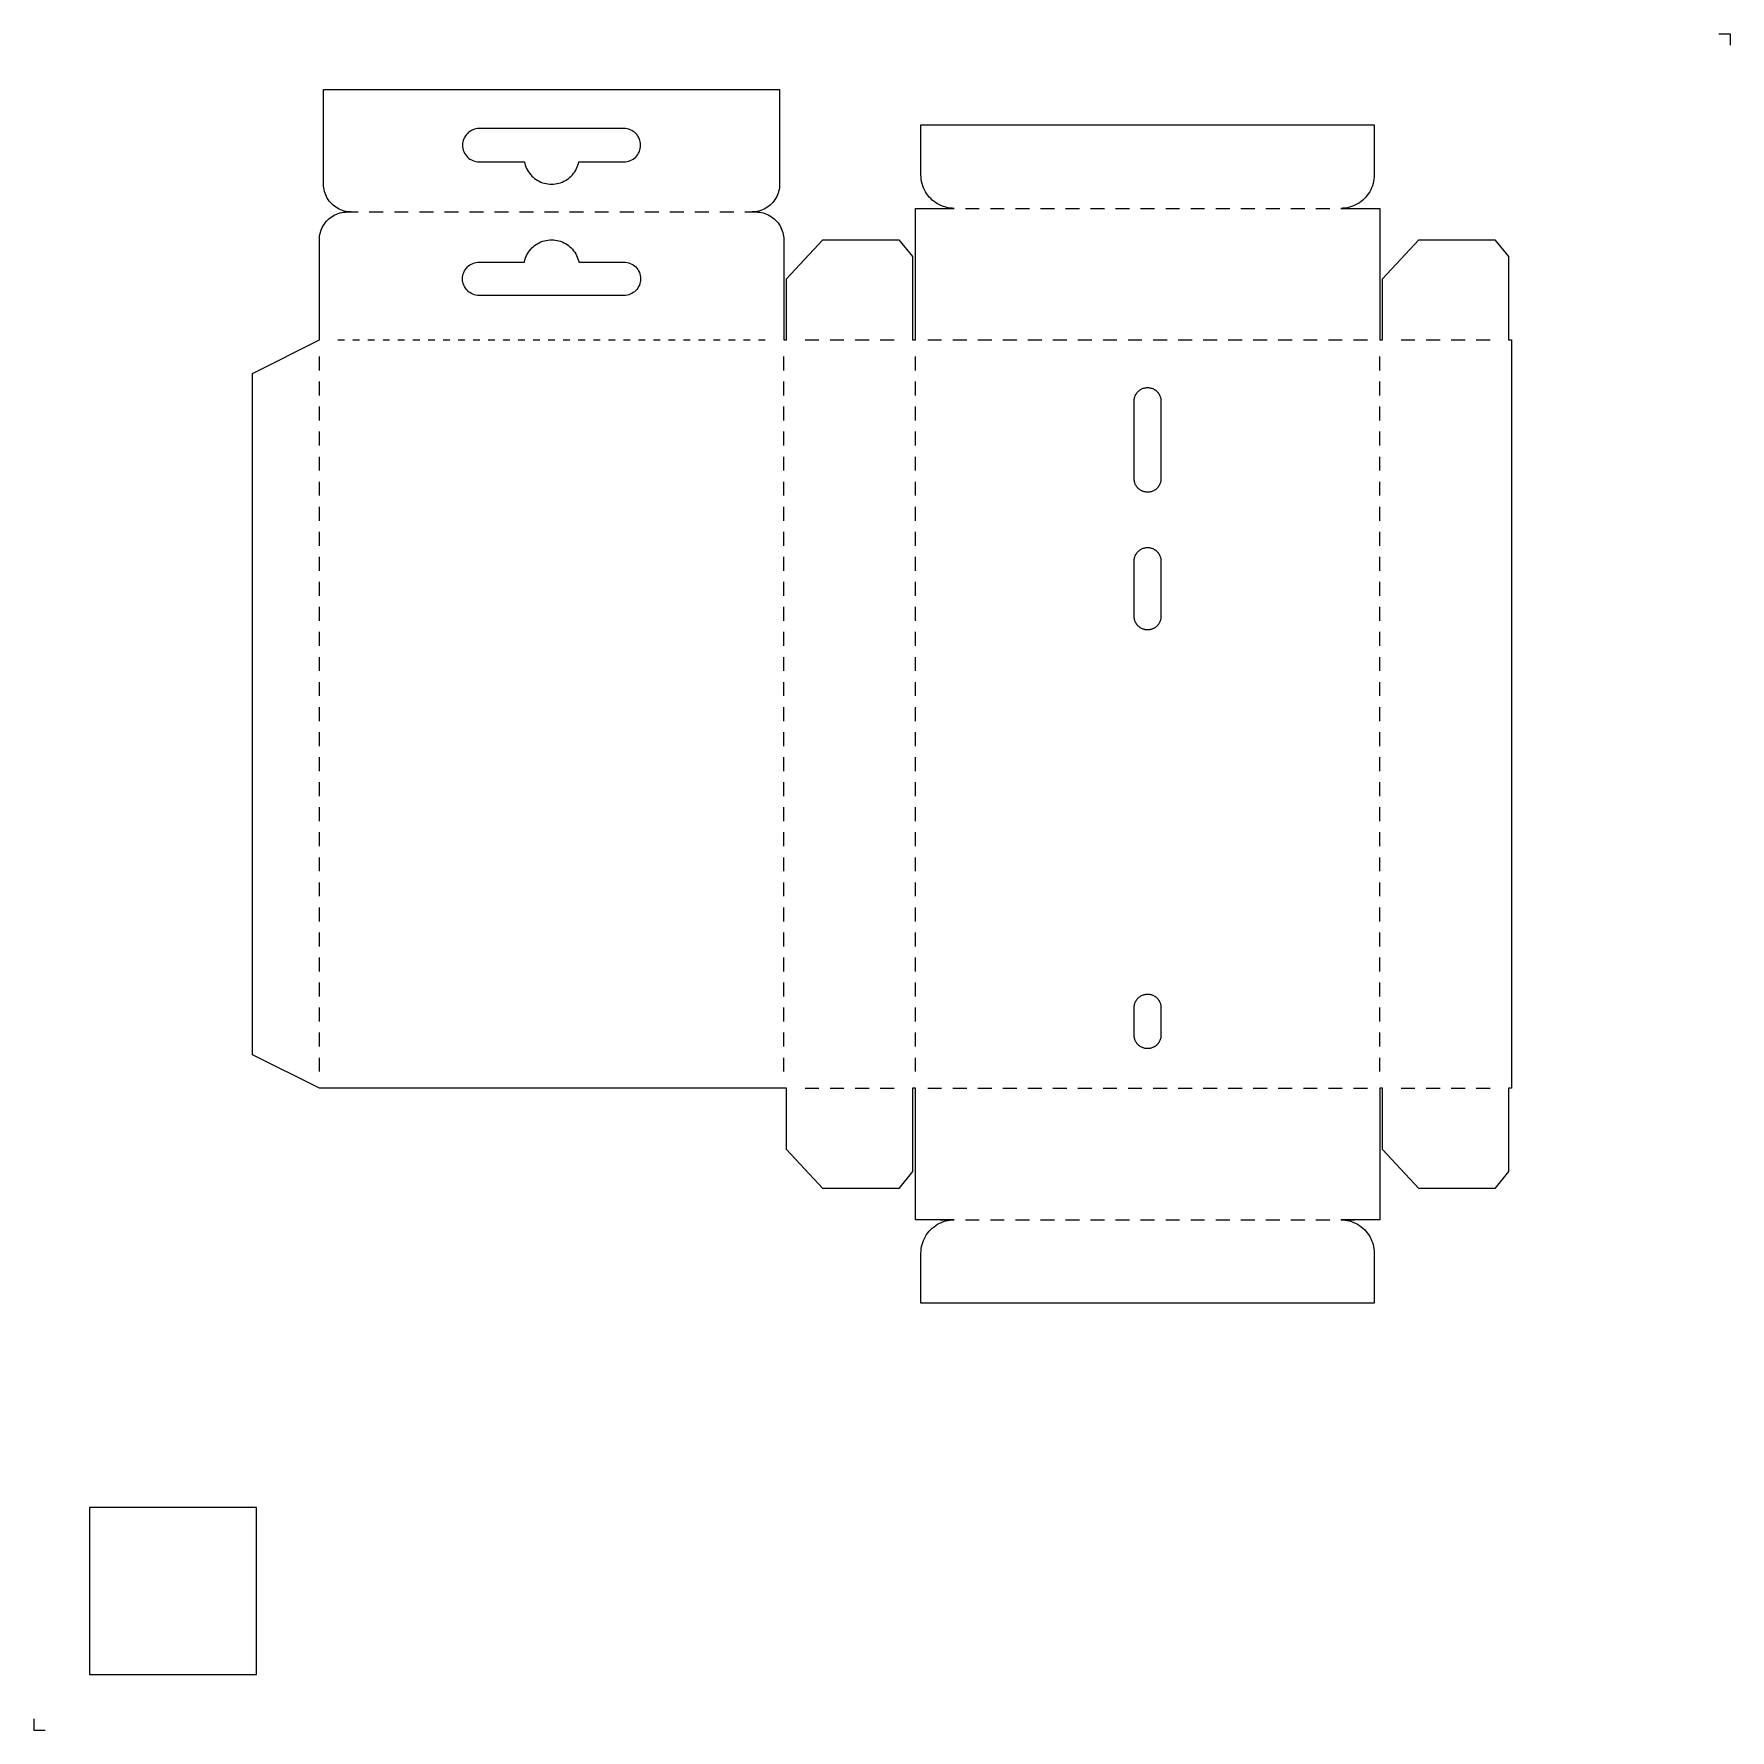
# Model space of a CAD drawing. Extents: x 0 to 305, y 0 to 305.
import ezdxf

# ---------------------------------------------------------------- set-up
doc = ezdxf.new("R2010")
doc.units = 0
doc.layers.add('KONTROLLE', color=7, linetype='Continuous')
doc.layers.add('SCHNEIDEN', color=1, linetype='Continuous')

msp = doc.modelspace()

# ---------------------------------------------------------------- linework, layer by layer
at = {"layer": 'KONTROLLE', "color": 7}
for points in [[(302.8, 304.8), (304.8, 304.8), (304.8, 302.8)], [(0, 2), (0, 0), (2, 0)]]:
    msp.add_lwpolyline(points, dxfattribs=at)
msp.add_lwpolyline([(40, 10), (40, 40), (10, 40), (10, 10)], close=True, dxfattribs=at)
at = {"layer": 'SCHNEIDEN', "color": 1}
for points in [[(39.3, 243.8), (39.3, 243.8), (51.3, 249.8), (51.3, 249.8), (51.3, 249.8), (51.3, 249.8), (51.3, 249.8), (51.3, 249.8), (51.3, 249.8), (51.3, 249.8), (51.3, 249.8), (51.3, 249.8), (51.3, 249.8), (51.3, 249.8), (51.3, 267.8), (51.3, 267.8), (51.31, 268.13), (51.31, 268.13), (51.34, 268.45), (51.34, 268.45), (51.4, 268.78), (51.4, 268.78), (51.47, 269.09), (51.47, 269.09), (51.57, 269.41), (51.57, 269.41), (51.68, 269.71), (51.68, 269.71), (51.82, 270.01), (51.82, 270.01), (51.97, 270.3), (51.97, 270.3), (52.14, 270.58), (52.14, 270.58), (52.33, 270.84), (52.33, 270.84), (52.54, 271.1), (52.54, 271.1), (52.76, 271.34), (52.76, 271.34), (53, 271.56), (53, 271.56), (53.26, 271.77), (53.26, 271.77), (53.52, 271.96), (53.52, 271.96), (53.8, 272.13), (53.8, 272.13), (54.09, 272.28), (54.09, 272.28), (54.39, 272.42), (54.39, 272.42), (54.69, 272.53), (54.69, 272.53), (55.01, 272.63), (55.01, 272.63), (55.32, 272.7), (55.32, 272.7), (55.65, 272.76), (55.65, 272.76), (55.97, 272.79), (55.97, 272.79), (56.3, 272.8), (56.3, 272.8), (56.99, 272.8), (56.99, 272.8), (56.99, 272.8), (56.99, 272.8), (56.99, 272.8), (56.99, 272.8), (56.99, 272.8), (56.99, 272.8), (56.99, 272.8), (56.99, 272.8), (56.99, 272.8), (56.99, 272.8), (56.99, 272.8), (56.99, 272.8), (56.99, 272.8), (56.99, 272.8), (56.99, 272.8), (56.99, 272.8), (56.99, 272.8), (56.99, 272.8), (56.99, 272.8), (56.99, 272.8), (56.99, 272.8), (56.99, 272.8), (56.99, 272.8), (56.99, 272.8), (56.99, 272.8), (56.99, 272.8), (56.99, 272.8), (56.99, 272.8), (56.99, 272.8), (56.99, 272.8), (56.99, 272.8), (56.72, 272.81), (56.72, 272.81), (56.4, 272.84), (56.4, 272.84), (56.07, 272.9), (56.07, 272.9), (55.76, 272.97), (55.76, 272.97), (55.44, 273.07), (55.44, 273.07), (55.14, 273.18), (55.14, 273.18), (54.84, 273.32), (54.84, 273.32), (54.55, 273.47), (54.55, 273.47), (54.27, 273.64), (54.27, 273.64), (54.01, 273.83), (54.01, 273.83), (53.75, 274.04), (53.75, 274.04), (53.51, 274.26), (53.51, 274.26), (53.29, 274.5), (53.29, 274.5), (53.08, 274.76), (53.08, 274.76), (52.89, 275.02), (52.89, 275.02), (52.72, 275.3), (52.72, 275.3), (52.57, 275.59), (52.57, 275.59), (52.43, 275.89), (52.43, 275.89), (52.32, 276.19), (52.32, 276.19), (52.22, 276.51), (52.22, 276.51), (52.15, 276.82), (52.15, 276.82), (52.09, 277.15), (52.09, 277.15), (52.06, 277.47), (52.06, 277.47), (52.05, 277.8), (52.05, 277.8), (52.05, 294.8), (52.05, 294.8), (52.05, 294.8), (134, 294.8), (134, 294.8), (134, 294.8), (134, 277.8), (134, 277.8), (133.99, 277.47), (133.99, 277.47), (133.96, 277.15), (133.96, 277.15), (133.9, 276.82), (133.9, 276.82), (133.83, 276.51), (133.83, 276.51), (133.73, 276.19), (133.73, 276.19), (133.62, 275.89), (133.62, 275.89), (133.48, 275.59), (133.48, 275.59), (133.33, 275.3), (133.33, 275.3), (133.16, 275.02), (133.16, 275.02), (132.97, 274.76), (132.97, 274.76), (132.76, 274.5), (132.76, 274.5), (132.54, 274.26), (132.54, 274.26), (132.3, 274.04), (132.3, 274.04), (132.04, 273.83), (132.04, 273.83), (131.78, 273.64), (131.78, 273.64), (131.5, 273.47), (131.5, 273.47), (131.21, 273.32), (131.21, 273.32), (130.91, 273.18), (130.91, 273.18), (130.61, 273.07), (130.61, 273.07), (130.29, 272.97), (130.29, 272.97), (129.98, 272.9), (129.98, 272.9), (129.65, 272.84), (129.65, 272.84), (129.33, 272.81), (129.33, 272.81), (129.06, 272.8), (129.06, 272.8), (129.06, 272.8), (129.06, 272.8), (129.06, 272.8), (129.06, 272.8), (129.06, 272.8), (129.06, 272.8), (129.06, 272.8), (129.06, 272.8), (129.06, 272.8), (129.06, 272.8), (129.06, 272.8), (129.06, 272.8), (129.06, 272.8), (129.06, 272.8), (129.06, 272.8), (129.06, 272.8), (129.06, 272.8), (129.06, 272.8), (129.06, 272.8), (129.06, 272.8), (129.06, 272.8), (129.06, 272.8), (129.06, 272.8), (129.06, 272.8), (129.06, 272.8), (129.06, 272.8), (129.06, 272.8), (129.06, 272.8), (129.06, 272.8), (129.06, 272.8), (129.06, 272.8), (129.75, 272.8), (129.75, 272.8), (130.08, 272.79), (130.08, 272.79), (130.4, 272.76), (130.4, 272.76), (130.73, 272.7), (130.73, 272.7), (131.04, 272.63), (131.04, 272.63), (131.36, 272.53), (131.36, 272.53), (131.66, 272.42), (131.66, 272.42), (131.96, 272.28), (131.96, 272.28), (132.25, 272.13), (132.25, 272.13), (132.53, 271.96), (132.53, 271.96), (132.79, 271.77), (132.79, 271.77), (133.05, 271.56), (133.05, 271.56), (133.29, 271.34), (133.29, 271.34), (133.51, 271.1), (133.51, 271.1), (133.72, 270.84), (133.72, 270.84), (133.91, 270.58), (133.91, 270.58), (134.08, 270.3), (134.08, 270.3), (134.23, 270.01), (134.23, 270.01), (134.37, 269.71), (134.37, 269.71), (134.48, 269.41), (134.48, 269.41), (134.58, 269.09), (134.58, 269.09), (134.65, 268.78), (134.65, 268.78), (134.71, 268.45), (134.71, 268.45), (134.74, 268.13), (134.74, 268.13), (134.75, 267.8), (134.75, 267.8), (134.75, 249.8), (134.75, 249.8), (134.75, 249.8), (134.75, 249.8), (134.75, 249.8), (134.75, 249.8), (134.75, 249.8), (134.75, 249.8), (134.75, 249.8), (134.75, 249.8), (134.75, 249.8), (134.75, 249.8), (134.75, 249.8), (134.75, 249.8), (134.75, 249.8), (134.75, 249.8), (134.75, 249.8), (135.25, 249.8), (135.25, 249.8), (135.25, 249.8), (135.25, 249.8), (135.25, 249.8), (135.25, 249.8), (135.25, 249.8), (135.25, 249.8), (135.25, 249.8), (135.25, 249.8), (135.25, 249.8), (135.25, 249.8), (135.25, 249.8), (135.25, 249.8), (135.25, 249.8), (135.25, 249.8), (135.25, 249.8), (135.25, 260.8), (135.25, 260.8), (135.25, 260.8), (141.75, 267.8), (141.75, 267.8), (141.75, 267.8), (155.4, 267.8), (155.4, 267.8), (155.4, 267.8), (157.9, 264.8), (157.9, 264.8), (157.9, 264.8), (157.9, 249.8), (157.9, 249.8), (157.9, 249.8), (157.9, 249.8), (157.9, 249.8), (157.9, 249.8), (157.9, 249.8), (157.9, 249.8), (157.9, 249.8), (157.9, 249.8), (157.9, 249.8), (157.9, 249.8), (157.9, 249.8), (157.9, 249.8), (157.9, 249.8), (157.9, 249.8), (157.9, 249.8), (158.4, 249.8), (158.4, 249.8), (158.4, 249.8), (158.4, 249.8), (158.4, 249.8), (158.4, 249.8), (158.4, 249.8), (158.4, 249.8), (158.4, 249.8), (158.4, 249.8), (158.4, 249.8), (158.4, 249.8), (158.4, 249.8), (158.4, 249.8), (158.4, 249.8), (158.4, 249.8), (158.4, 249.8), (158.4, 273.45), (158.4, 273.45), (158.4, 273.45), (165.34, 273.45), (165.34, 273.45), (165.34, 273.45), (165.34, 273.45), (165.34, 273.45), (165.34, 273.45), (165.34, 273.45), (165.34, 273.45), (165.34, 273.45), (165.34, 273.45), (165.34, 273.45), (165.34, 273.45), (165.34, 273.45), (165.34, 273.45), (165.34, 273.45), (165.34, 273.45), (165.34, 273.45), (165.34, 273.45), (165.34, 273.45), (165.34, 273.45), (165.34, 273.45), (165.34, 273.45), (165.34, 273.45), (165.34, 273.45), (165.34, 273.45), (165.34, 273.45), (165.34, 273.45), (165.34, 273.45), (165.34, 273.45), (165.34, 273.45), (165.34, 273.45), (165.34, 273.45), (165.34, 273.45), (165.01, 273.46), (165.01, 273.46), (164.62, 273.5), (164.62, 273.5), (164.23, 273.57), (164.23, 273.57), (163.85, 273.65), (163.85, 273.65), (163.47, 273.77), (163.47, 273.77), (163.1, 273.91), (163.1, 273.91), (162.75, 274.07), (162.75, 274.07), (162.4, 274.25), (162.4, 274.25), (162.07, 274.46), (162.07, 274.46), (161.75, 274.69), (161.75, 274.69), (161.44, 274.94), (161.44, 274.94), (161.16, 275.21), (161.16, 275.21), (160.89, 275.49), (160.89, 275.49), (160.64, 275.8), (160.64, 275.8), (160.41, 276.12), (160.41, 276.12), (160.2, 276.45), (160.2, 276.45), (160.02, 276.8), (160.02, 276.8), (159.86, 277.15), (159.86, 277.15), (159.72, 277.52), (159.72, 277.52), (159.6, 277.9), (159.6, 277.9), (159.52, 278.28), (159.52, 278.28), (159.45, 278.67), (159.45, 278.67), (159.41, 279.06), (159.41, 279.06), (159.4, 279.45), (159.4, 279.45), (159.4, 288.45), (159.4, 288.45), (159.4, 288.45), (240.85, 288.45), (240.85, 288.45), (240.85, 288.45), (240.85, 279.45), (240.85, 279.45), (240.84, 279.06), (240.84, 279.06), (240.8, 278.67), (240.8, 278.67), (240.73, 278.28), (240.73, 278.28), (240.65, 277.9), (240.65, 277.9), (240.53, 277.52), (240.53, 277.52), (240.39, 277.15), (240.39, 277.15), (240.23, 276.8), (240.23, 276.8), (240.05, 276.45), (240.05, 276.45), (239.84, 276.12), (239.84, 276.12), (239.61, 275.8), (239.61, 275.8), (239.36, 275.49), (239.36, 275.49), (239.09, 275.21), (239.09, 275.21), (238.81, 274.94), (238.81, 274.94), (238.5, 274.69), (238.5, 274.69), (238.18, 274.46), (238.18, 274.46), (237.85, 274.25), (237.85, 274.25), (237.5, 274.07), (237.5, 274.07), (237.15, 273.91), (237.15, 273.91), (236.78, 273.77), (236.78, 273.77), (236.4, 273.65), (236.4, 273.65), (236.02, 273.57), (236.02, 273.57), (235.63, 273.5), (235.63, 273.5), (235.24, 273.46), (235.24, 273.46), (234.91, 273.45), (234.91, 273.45), (234.91, 273.45), (234.91, 273.45), (234.91, 273.45), (234.91, 273.45), (234.91, 273.45), (234.91, 273.45), (234.91, 273.45), (234.91, 273.45), (234.91, 273.45), (234.91, 273.45), (234.91, 273.45), (234.91, 273.45), (234.91, 273.45), (234.91, 273.45), (234.91, 273.45), (234.91, 273.45), (234.91, 273.45), (234.91, 273.45), (234.91, 273.45), (234.91, 273.45), (234.91, 273.45), (234.91, 273.45), (234.91, 273.45), (234.91, 273.45), (234.91, 273.45), (234.91, 273.45), (234.91, 273.45), (234.91, 273.45), (234.91, 273.45), (234.91, 273.45), (234.91, 273.45), (241.85, 273.45), (241.85, 273.45), (241.85, 273.45), (241.85, 249.8), (241.85, 249.8), (241.85, 249.8), (241.85, 249.8), (241.85, 249.8), (241.85, 249.8), (241.85, 249.8), (241.85, 249.8), (241.85, 249.8), (241.85, 249.8), (241.85, 249.8), (241.85, 249.8), (241.85, 249.8), (241.85, 249.8), (241.85, 249.8), (241.85, 249.8), (241.85, 249.8), (242.35, 249.8), (242.35, 249.8), (242.35, 249.8), (242.35, 249.8), (242.35, 249.8), (242.35, 249.8), (242.35, 249.8), (242.35, 249.8), (242.35, 249.8), (242.35, 249.8), (242.35, 249.8), (242.35, 249.8), (242.35, 249.8), (242.35, 249.8), (242.35, 249.8), (242.35, 249.8), (242.35, 249.8), (242.35, 260.8), (242.35, 260.8), (242.35, 260.8), (248.85, 267.8), (248.85, 267.8), (248.85, 267.8), (262.5, 267.8), (262.5, 267.8), (262.5, 267.8), (265, 264.8), (265, 264.8), (265, 264.8), (265, 249.8), (265, 249.8), (265, 249.8), (265, 249.8), (265, 249.8), (265, 249.8), (265, 249.8), (265, 249.8), (265, 249.8), (265, 249.8), (265, 249.8), (265, 249.8), (265, 249.8), (265, 249.8), (265, 249.8), (265, 249.8), (265, 249.8), (265.5, 249.8), (265.5, 249.8), (265.5, 249.8), (265.5, 115.35), (265.5, 115.35), (265.5, 115.35), (265, 115.35), (265, 115.35), (265, 115.35), (265, 115.35), (265, 115.35), (265, 115.35), (265, 115.35), (265, 115.35), (265, 115.35), (265, 115.35), (265, 115.35), (265, 115.35), (265, 115.35), (265, 115.35), (265, 115.35), (265, 115.35), (265, 115.35), (265, 100.35), (265, 100.35), (265, 100.35), (262.5, 97.35), (262.5, 97.35), (262.5, 97.35), (248.85, 97.35), (248.85, 97.35), (248.85, 97.35), (242.35, 104.35), (242.35, 104.35), (242.35, 104.35), (242.35, 115.35), (242.35, 115.35), (242.35, 115.35), (242.35, 115.35), (242.35, 115.35), (242.35, 115.35), (242.35, 115.35), (242.35, 115.35), (242.35, 115.35), (242.35, 115.35), (242.35, 115.35), (242.35, 115.35), (242.35, 115.35), (242.35, 115.35), (242.35, 115.35), (242.35, 115.35), (242.35, 115.35), (241.85, 115.35), (241.85, 115.35), (241.85, 115.35), (241.85, 115.35), (241.85, 115.35), (241.85, 115.35), (241.85, 115.35), (241.85, 115.35), (241.85, 115.35), (241.85, 115.35), (241.85, 115.35), (241.85, 115.35), (241.85, 115.35), (241.85, 115.35), (241.85, 115.35), (241.85, 115.35), (241.85, 115.35), (241.85, 91.7), (241.85, 91.7), (241.85, 91.7), (234.91, 91.7), (234.91, 91.7), (234.91, 91.7), (234.91, 91.7), (234.91, 91.7), (234.91, 91.7), (234.91, 91.7), (234.91, 91.7), (234.91, 91.7), (234.91, 91.7), (234.91, 91.7), (234.91, 91.7), (234.91, 91.7), (234.91, 91.7), (234.91, 91.7), (234.91, 91.7), (234.91, 91.7), (234.91, 91.7), (234.91, 91.7), (234.91, 91.7), (234.91, 91.7), (234.91, 91.7), (234.91, 91.7), (234.91, 91.7), (234.91, 91.7), (234.91, 91.7), (234.91, 91.7), (234.91, 91.7), (234.91, 91.7), (234.91, 91.7), (234.91, 91.7), (234.91, 91.7), (234.91, 91.7), (235.24, 91.69), (235.24, 91.69), (235.63, 91.65), (235.63, 91.65), (236.02, 91.58), (236.02, 91.58), (236.4, 91.5), (236.4, 91.5), (236.78, 91.38), (236.78, 91.38), (237.15, 91.24), (237.15, 91.24), (237.5, 91.08), (237.5, 91.08), (237.85, 90.9), (237.85, 90.9), (238.18, 90.69), (238.18, 90.69), (238.5, 90.46), (238.5, 90.46), (238.81, 90.21), (238.81, 90.21), (239.09, 89.94), (239.09, 89.94), (239.36, 89.66), (239.36, 89.66), (239.61, 89.35), (239.61, 89.35), (239.84, 89.03), (239.84, 89.03), (240.05, 88.7), (240.05, 88.7), (240.23, 88.35), (240.23, 88.35), (240.39, 88), (240.39, 88), (240.53, 87.63), (240.53, 87.63), (240.65, 87.25), (240.65, 87.25), (240.73, 86.87), (240.73, 86.87), (240.8, 86.48), (240.8, 86.48), (240.84, 86.09), (240.84, 86.09), (240.85, 85.7), (240.85, 85.7), (240.85, 76.7), (240.85, 76.7), (240.85, 76.7), (159.4, 76.7), (159.4, 76.7), (159.4, 76.7), (159.4, 85.7), (159.4, 85.7), (159.41, 86.09), (159.41, 86.09), (159.45, 86.48), (159.45, 86.48), (159.52, 86.87), (159.52, 86.87), (159.6, 87.25), (159.6, 87.25), (159.72, 87.63), (159.72, 87.63), (159.86, 88), (159.86, 88), (160.02, 88.35), (160.02, 88.35), (160.2, 88.7), (160.2, 88.7), (160.41, 89.03), (160.41, 89.03), (160.64, 89.35), (160.64, 89.35), (160.89, 89.66), (160.89, 89.66), (161.16, 89.94), (161.16, 89.94), (161.44, 90.21), (161.44, 90.21), (161.75, 90.46), (161.75, 90.46), (162.07, 90.69), (162.07, 90.69), (162.4, 90.9), (162.4, 90.9), (162.75, 91.08), (162.75, 91.08), (163.1, 91.24), (163.1, 91.24), (163.47, 91.38), (163.47, 91.38), (163.85, 91.5), (163.85, 91.5), (164.23, 91.58), (164.23, 91.58), (164.62, 91.65), (164.62, 91.65), (165.01, 91.69), (165.01, 91.69), (165.34, 91.7), (165.34, 91.7), (165.34, 91.7), (165.34, 91.7), (165.34, 91.7), (165.34, 91.7), (165.34, 91.7), (165.34, 91.7), (165.34, 91.7), (165.34, 91.7), (165.34, 91.7), (165.34, 91.7), (165.34, 91.7), (165.34, 91.7), (165.34, 91.7), (165.34, 91.7), (165.34, 91.7), (165.34, 91.7), (165.34, 91.7), (165.34, 91.7), (165.34, 91.7), (165.34, 91.7), (165.34, 91.7), (165.34, 91.7), (165.34, 91.7), (165.34, 91.7), (165.34, 91.7), (165.34, 91.7), (165.34, 91.7), (165.34, 91.7), (165.34, 91.7), (165.34, 91.7), (165.34, 91.7), (158.4, 91.7), (158.4, 91.7), (158.4, 91.7), (158.4, 115.35), (158.4, 115.35), (158.4, 115.35), (158.4, 115.35), (158.4, 115.35), (158.4, 115.35), (158.4, 115.35), (158.4, 115.35), (158.4, 115.35), (158.4, 115.35), (158.4, 115.35), (158.4, 115.35), (158.4, 115.35), (158.4, 115.35), (158.4, 115.35), (158.4, 115.35), (158.4, 115.35), (157.9, 115.35), (157.9, 115.35), (157.9, 115.35), (157.9, 115.35), (157.9, 115.35), (157.9, 115.35), (157.9, 115.35), (157.9, 115.35), (157.9, 115.35), (157.9, 115.35), (157.9, 115.35), (157.9, 115.35), (157.9, 115.35), (157.9, 115.35), (157.9, 115.35), (157.9, 115.35), (157.9, 115.35), (157.9, 100.35), (157.9, 100.35), (157.9, 100.35), (155.4, 97.35), (155.4, 97.35), (155.4, 97.35), (141.75, 97.35), (141.75, 97.35), (141.75, 97.35), (135.25, 104.35), (135.25, 104.35), (135.25, 104.35), (135.25, 115.35), (135.25, 115.35), (135.25, 115.35), (135.25, 115.35), (135.25, 115.35), (135.25, 115.35), (135.25, 115.35), (135.25, 115.35), (135.25, 115.35), (135.25, 115.35), (135.25, 115.35), (135.25, 115.35), (135.25, 115.35), (135.25, 115.35), (135.25, 115.35), (135.25, 115.35), (135.25, 115.35), (51.3, 115.35), (51.3, 115.35), (51.3, 115.35), (51.3, 115.35), (51.3, 115.35), (39.3, 121.35), (39.3, 121.35), (39.3, 121.35), (39.3, 243.8)], [(106.32, 281.81), (106.61, 281.86), (106.9, 281.93), (107.17, 282.03), (107.44, 282.15), (107.69, 282.31), (107.93, 282.48), (108.15, 282.68), (108.34, 282.9), (108.52, 283.13), (108.67, 283.39), (108.8, 283.65), (108.9, 283.93), (108.97, 284.21), (109.01, 284.51), (109.03, 284.8), (109.01, 285.09), (108.97, 285.39), (108.9, 285.67), (108.8, 285.95), (108.67, 286.21), (108.52, 286.47), (108.34, 286.7), (108.15, 286.92), (107.93, 287.12), (107.69, 287.29), (107.44, 287.45), (107.17, 287.57), (106.9, 287.67), (106.61, 287.74), (106.32, 287.79), (106.03, 287.8), (93.03, 287.8), (80.03, 287.8), (79.73, 287.79), (79.44, 287.74), (79.15, 287.67), (78.88, 287.57), (78.61, 287.45), (78.36, 287.29), (78.12, 287.12), (77.9, 286.92), (77.71, 286.7), (77.53, 286.47), (77.38, 286.21), (77.25, 285.95), (77.15, 285.67), (77.08, 285.39), (77.04, 285.09), (77.03, 284.8), (77.04, 284.51), (77.08, 284.21), (77.15, 283.93), (77.25, 283.65), (77.38, 283.39), (77.53, 283.13), (77.71, 282.9), (77.9, 282.68), (78.12, 282.48), (78.36, 282.31), (78.61, 282.15), (78.88, 282.03), (79.15, 281.93), (79.44, 281.86), (79.73, 281.81), (80.03, 281.8), (88.13, 281.8), (88.2, 281.51), (88.29, 281.19), (88.41, 280.89), (88.54, 280.59), (88.69, 280.3), (88.87, 280.02), (89.06, 279.76), (89.27, 279.5), (89.49, 279.26), (89.73, 279.04), (89.98, 278.83), (90.25, 278.64), (90.53, 278.47), (90.81, 278.32), (91.11, 278.18), (91.42, 278.07), (91.73, 277.97), (92.05, 277.9), (92.37, 277.84), (92.7, 277.81), (93.03, 277.8), (93.35, 277.81), (93.68, 277.84), (94, 277.9), (94.32, 277.97), (94.63, 278.07), (94.94, 278.18), (95.24, 278.32), (95.52, 278.47), (95.8, 278.64), (96.07, 278.83), (96.32, 279.04), (96.56, 279.26), (96.78, 279.5), (96.99, 279.76), (97.18, 280.02), (97.36, 280.3), (97.51, 280.59), (97.64, 280.89), (97.76, 281.19), (97.85, 281.51), (97.92, 281.8), (106.03, 281.8)], [(106.32, 263.79), (106.61, 263.74), (106.9, 263.67), (107.17, 263.57), (107.44, 263.45), (107.69, 263.29), (107.93, 263.12), (108.15, 262.92), (108.34, 262.7), (108.52, 262.47), (108.67, 262.21), (108.8, 261.95), (108.9, 261.67), (108.97, 261.39), (109.01, 261.09), (109.03, 260.8), (109.01, 260.51), (108.97, 260.21), (108.9, 259.93), (108.8, 259.65), (108.67, 259.39), (108.52, 259.13), (108.34, 258.9), (108.15, 258.68), (107.93, 258.48), (107.69, 258.31), (107.44, 258.15), (107.17, 258.03), (106.9, 257.93), (106.61, 257.86), (106.32, 257.81), (106.03, 257.8), (93.03, 257.8), (80.03, 257.8), (79.73, 257.81), (79.44, 257.86), (79.15, 257.93), (78.88, 258.03), (78.61, 258.15), (78.36, 258.31), (78.12, 258.48), (77.9, 258.68), (77.71, 258.9), (77.53, 259.13), (77.38, 259.39), (77.25, 259.65), (77.15, 259.93), (77.08, 260.21), (77.04, 260.51), (77.03, 260.8), (77.04, 261.09), (77.08, 261.39), (77.15, 261.67), (77.25, 261.95), (77.38, 262.21), (77.53, 262.47), (77.71, 262.7), (77.9, 262.92), (78.12, 263.12), (78.36, 263.29), (78.61, 263.45), (78.88, 263.57), (79.15, 263.67), (79.44, 263.74), (79.73, 263.79), (80.03, 263.8), (88.13, 263.8), (88.2, 264.09), (88.29, 264.41), (88.41, 264.71), (88.54, 265.01), (88.69, 265.3), (88.87, 265.58), (89.06, 265.84), (89.27, 266.1), (89.49, 266.34), (89.73, 266.56), (89.98, 266.77), (90.25, 266.96), (90.53, 267.13), (90.81, 267.28), (91.11, 267.42), (91.42, 267.53), (91.73, 267.63), (92.05, 267.7), (92.37, 267.76), (92.7, 267.79), (93.03, 267.8), (93.35, 267.79), (93.68, 267.76), (94, 267.7), (94.32, 267.63), (94.63, 267.53), (94.94, 267.42), (95.24, 267.28), (95.52, 267.13), (95.8, 266.96), (96.07, 266.77), (96.32, 266.56), (96.56, 266.34), (96.78, 266.1), (96.99, 265.84), (97.18, 265.58), (97.36, 265.3), (97.51, 265.01), (97.64, 264.71), (97.76, 264.41), (97.85, 264.09), (97.92, 263.8), (106.03, 263.8)], [(200.14, 222.45), (200.13, 222.45), (200.11, 222.45), (199.98, 222.45), (199.95, 222.46), (199.82, 222.47), (199.8, 222.47), (199.67, 222.49), (199.64, 222.5), (199.52, 222.53), (199.49, 222.54), (199.37, 222.57), (199.34, 222.58), (199.22, 222.63), (199.19, 222.64), (199.08, 222.69), (199.05, 222.7), (198.94, 222.77), (198.91, 222.78), (198.8, 222.85), (198.78, 222.86), (198.67, 222.94), (198.65, 222.95), (198.55, 223.04), (198.53, 223.05), (198.44, 223.14), (198.42, 223.16), (198.33, 223.26), (198.31, 223.28), (198.23, 223.38), (198.21, 223.4), (198.14, 223.51), (198.12, 223.53), (198.05, 223.64), (198.04, 223.66), (197.98, 223.78), (197.97, 223.8), (197.91, 223.92), (197.9, 223.94), (197.86, 224.07), (197.85, 224.09), (197.81, 224.22), (197.8, 224.24), (197.77, 224.37), (197.77, 224.39), (197.75, 224.52), (197.74, 224.55), (197.73, 224.68), (197.73, 224.71), (197.73, 224.84), (197.72, 224.85), (197.72, 238.85), (197.73, 238.86), (197.73, 238.99), (197.73, 239.02), (197.74, 239.15), (197.75, 239.18), (197.77, 239.31), (197.77, 239.33), (197.8, 239.46), (197.81, 239.48), (197.85, 239.61), (197.86, 239.63), (197.9, 239.76), (197.91, 239.78), (197.97, 239.9), (197.98, 239.92), (198.04, 240.04), (198.05, 240.06), (198.12, 240.17), (198.14, 240.19), (198.21, 240.3), (198.23, 240.32), (198.31, 240.42), (198.33, 240.44), (198.42, 240.54), (198.44, 240.56), (198.53, 240.65), (198.55, 240.66), (198.65, 240.75), (198.67, 240.76), (198.78, 240.84), (198.8, 240.85), (198.91, 240.92), (198.94, 240.93), (199.05, 241), (199.08, 241.01), (199.19, 241.06), (199.22, 241.07), (199.34, 241.12), (199.37, 241.13), (199.49, 241.16), (199.52, 241.17), (199.64, 241.2), (199.67, 241.21), (199.8, 241.23), (199.82, 241.23), (199.95, 241.24), (199.98, 241.25), (200.11, 241.25), (200.14, 241.25), (200.27, 241.25), (200.3, 241.24), (200.43, 241.23), (200.45, 241.23), (200.58, 241.21), (200.61, 241.2), (200.73, 241.17), (200.76, 241.16), (200.88, 241.13), (200.91, 241.12), (201.03, 241.07), (201.06, 241.06), (201.17, 241.01), (201.2, 241), (201.31, 240.93), (201.34, 240.92), (201.45, 240.85), (201.47, 240.84), (201.58, 240.76), (201.6, 240.75), (201.7, 240.66), (201.72, 240.65), (201.81, 240.56), (201.83, 240.54), (201.92, 240.44), (201.94, 240.42), (202.02, 240.32), (202.04, 240.3), (202.11, 240.19), (202.13, 240.17), (202.2, 240.06), (202.21, 240.04), (202.27, 239.92), (202.28, 239.9), (202.34, 239.78), (202.35, 239.76), (202.39, 239.63), (202.4, 239.61), (202.44, 239.48), (202.45, 239.46), (202.48, 239.33), (202.48, 239.31), (202.5, 239.18), (202.51, 239.15), (202.52, 239.02), (202.52, 238.99), (202.52, 238.86), (202.52, 238.85), (202.52, 224.85), (202.52, 224.84), (202.52, 224.71), (202.52, 224.68), (202.51, 224.55), (202.5, 224.52), (202.48, 224.39), (202.48, 224.37), (202.45, 224.24), (202.44, 224.22), (202.4, 224.09), (202.39, 224.07), (202.35, 223.94), (202.34, 223.92), (202.28, 223.8), (202.27, 223.78), (202.21, 223.66), (202.2, 223.64), (202.13, 223.53), (202.11, 223.51), (202.04, 223.4), (202.02, 223.38), (201.94, 223.28), (201.92, 223.26), (201.83, 223.16), (201.81, 223.14), (201.72, 223.05), (201.7, 223.04), (201.6, 222.95), (201.58, 222.94), (201.47, 222.86), (201.45, 222.85), (201.34, 222.78), (201.31, 222.77), (201.2, 222.7), (201.17, 222.69), (201.06, 222.64), (201.03, 222.63), (200.91, 222.58), (200.88, 222.57), (200.76, 222.54), (200.73, 222.53), (200.61, 222.5), (200.58, 222.49), (200.45, 222.47), (200.43, 222.47), (200.3, 222.46), (200.27, 222.45)], [(200.14, 197.7), (200.13, 197.7), (200.11, 197.7), (199.98, 197.7), (199.95, 197.71), (199.82, 197.72), (199.8, 197.72), (199.67, 197.74), (199.64, 197.75), (199.52, 197.78), (199.49, 197.79), (199.37, 197.82), (199.34, 197.83), (199.22, 197.88), (199.19, 197.89), (199.08, 197.94), (199.05, 197.95), (198.94, 198.02), (198.91, 198.03), (198.8, 198.1), (198.78, 198.11), (198.67, 198.19), (198.65, 198.2), (198.55, 198.29), (198.53, 198.3), (198.44, 198.39), (198.42, 198.41), (198.33, 198.51), (198.31, 198.53), (198.23, 198.63), (198.21, 198.65), (198.14, 198.76), (198.12, 198.78), (198.05, 198.89), (198.04, 198.91), (197.98, 199.03), (197.97, 199.05), (197.91, 199.17), (197.9, 199.19), (197.86, 199.32), (197.85, 199.34), (197.81, 199.47), (197.8, 199.49), (197.77, 199.62), (197.77, 199.64), (197.75, 199.77), (197.74, 199.8), (197.73, 199.93), (197.73, 199.96), (197.73, 200.09), (197.72, 200.1), (197.72, 210.1), (197.73, 210.11), (197.73, 210.24), (197.73, 210.27), (197.74, 210.4), (197.75, 210.43), (197.77, 210.56), (197.77, 210.58), (197.8, 210.71), (197.81, 210.73), (197.85, 210.86), (197.86, 210.88), (197.9, 211.01), (197.91, 211.03), (197.97, 211.15), (197.98, 211.17), (198.04, 211.29), (198.05, 211.31), (198.12, 211.42), (198.14, 211.44), (198.21, 211.55), (198.23, 211.57), (198.31, 211.67), (198.33, 211.69), (198.42, 211.79), (198.44, 211.81), (198.53, 211.9), (198.55, 211.91), (198.65, 212), (198.67, 212.01), (198.78, 212.09), (198.8, 212.1), (198.91, 212.17), (198.94, 212.18), (199.05, 212.25), (199.08, 212.26), (199.19, 212.31), (199.22, 212.32), (199.34, 212.37), (199.37, 212.38), (199.49, 212.41), (199.52, 212.42), (199.64, 212.45), (199.67, 212.46), (199.8, 212.48), (199.82, 212.48), (199.95, 212.49), (199.98, 212.5), (200.11, 212.5), (200.14, 212.5), (200.27, 212.5), (200.3, 212.49), (200.43, 212.48), (200.45, 212.48), (200.58, 212.46), (200.61, 212.45), (200.73, 212.42), (200.76, 212.41), (200.88, 212.38), (200.91, 212.37), (201.03, 212.32), (201.06, 212.31), (201.17, 212.26), (201.2, 212.25), (201.31, 212.18), (201.34, 212.17), (201.45, 212.1), (201.47, 212.09), (201.58, 212.01), (201.6, 212), (201.7, 211.91), (201.72, 211.9), (201.81, 211.81), (201.83, 211.79), (201.92, 211.69), (201.94, 211.67), (202.02, 211.57), (202.04, 211.55), (202.11, 211.44), (202.13, 211.42), (202.2, 211.31), (202.21, 211.29), (202.27, 211.17), (202.28, 211.15), (202.34, 211.03), (202.35, 211.01), (202.39, 210.88), (202.4, 210.86), (202.44, 210.73), (202.45, 210.71), (202.48, 210.58), (202.48, 210.56), (202.5, 210.43), (202.51, 210.4), (202.52, 210.27), (202.52, 210.24), (202.52, 210.11), (202.52, 210.1), (202.52, 200.1), (202.52, 200.09), (202.52, 199.96), (202.52, 199.93), (202.51, 199.8), (202.5, 199.77), (202.48, 199.64), (202.48, 199.62), (202.45, 199.49), (202.44, 199.47), (202.4, 199.34), (202.39, 199.32), (202.35, 199.19), (202.34, 199.17), (202.28, 199.05), (202.27, 199.03), (202.21, 198.91), (202.2, 198.89), (202.13, 198.78), (202.11, 198.76), (202.04, 198.65), (202.02, 198.63), (201.94, 198.53), (201.92, 198.51), (201.83, 198.41), (201.81, 198.39), (201.72, 198.3), (201.7, 198.29), (201.6, 198.2), (201.58, 198.19), (201.47, 198.11), (201.45, 198.1), (201.34, 198.03), (201.31, 198.02), (201.2, 197.95), (201.17, 197.94), (201.06, 197.89), (201.03, 197.88), (200.91, 197.83), (200.88, 197.82), (200.76, 197.79), (200.73, 197.78), (200.61, 197.75), (200.58, 197.74), (200.45, 197.72), (200.43, 197.72), (200.3, 197.71), (200.27, 197.7)], [(200.14, 122.45), (200.13, 122.45), (200.11, 122.45), (199.98, 122.45), (199.95, 122.46), (199.82, 122.47), (199.8, 122.47), (199.67, 122.49), (199.64, 122.5), (199.52, 122.53), (199.49, 122.54), (199.37, 122.57), (199.34, 122.58), (199.22, 122.63), (199.19, 122.64), (199.08, 122.69), (199.05, 122.7), (198.94, 122.77), (198.91, 122.78), (198.8, 122.85), (198.78, 122.86), (198.67, 122.94), (198.65, 122.95), (198.55, 123.04), (198.53, 123.05), (198.44, 123.14), (198.42, 123.16), (198.33, 123.26), (198.31, 123.28), (198.23, 123.38), (198.21, 123.4), (198.14, 123.51), (198.12, 123.53), (198.05, 123.64), (198.04, 123.66), (197.98, 123.78), (197.97, 123.8), (197.91, 123.92), (197.9, 123.94), (197.86, 124.07), (197.85, 124.09), (197.81, 124.22), (197.8, 124.24), (197.77, 124.37), (197.77, 124.39), (197.75, 124.52), (197.74, 124.55), (197.73, 124.68), (197.73, 124.71), (197.73, 124.84), (197.72, 124.85), (197.72, 129.85), (197.73, 129.86), (197.73, 129.99), (197.73, 130.02), (197.74, 130.15), (197.75, 130.18), (197.77, 130.31), (197.77, 130.33), (197.8, 130.46), (197.81, 130.48), (197.85, 130.61), (197.86, 130.63), (197.9, 130.76), (197.91, 130.78), (197.97, 130.9), (197.98, 130.92), (198.04, 131.04), (198.05, 131.06), (198.12, 131.17), (198.14, 131.19), (198.21, 131.3), (198.23, 131.32), (198.31, 131.42), (198.33, 131.44), (198.42, 131.54), (198.44, 131.56), (198.53, 131.65), (198.55, 131.66), (198.65, 131.75), (198.67, 131.76), (198.78, 131.84), (198.8, 131.85), (198.91, 131.92), (198.94, 131.93), (199.05, 132), (199.08, 132.01), (199.19, 132.06), (199.22, 132.07), (199.34, 132.12), (199.37, 132.13), (199.49, 132.16), (199.52, 132.17), (199.64, 132.2), (199.67, 132.21), (199.8, 132.23), (199.82, 132.23), (199.95, 132.24), (199.98, 132.25), (200.11, 132.25), (200.14, 132.25), (200.27, 132.25), (200.3, 132.24), (200.43, 132.23), (200.45, 132.23), (200.58, 132.21), (200.61, 132.2), (200.73, 132.17), (200.76, 132.16), (200.88, 132.13), (200.91, 132.12), (201.03, 132.07), (201.06, 132.06), (201.17, 132.01), (201.2, 132), (201.31, 131.93), (201.34, 131.92), (201.45, 131.85), (201.47, 131.84), (201.58, 131.76), (201.6, 131.75), (201.7, 131.66), (201.72, 131.65), (201.81, 131.56), (201.83, 131.54), (201.92, 131.44), (201.94, 131.42), (202.02, 131.32), (202.04, 131.3), (202.11, 131.19), (202.13, 131.17), (202.2, 131.06), (202.21, 131.04), (202.27, 130.92), (202.28, 130.9), (202.34, 130.78), (202.35, 130.76), (202.39, 130.63), (202.4, 130.61), (202.44, 130.48), (202.45, 130.46), (202.48, 130.33), (202.48, 130.31), (202.5, 130.18), (202.51, 130.15), (202.52, 130.02), (202.52, 129.99), (202.52, 129.86), (202.52, 129.85), (202.52, 124.85), (202.52, 124.84), (202.52, 124.71), (202.52, 124.68), (202.51, 124.55), (202.5, 124.52), (202.48, 124.39), (202.48, 124.37), (202.45, 124.24), (202.44, 124.22), (202.4, 124.09), (202.39, 124.07), (202.35, 123.94), (202.34, 123.92), (202.28, 123.8), (202.27, 123.78), (202.21, 123.66), (202.2, 123.64), (202.13, 123.53), (202.11, 123.51), (202.04, 123.4), (202.02, 123.38), (201.94, 123.28), (201.92, 123.26), (201.83, 123.16), (201.81, 123.14), (201.72, 123.05), (201.7, 123.04), (201.6, 122.95), (201.58, 122.94), (201.47, 122.86), (201.45, 122.85), (201.34, 122.78), (201.31, 122.77), (201.2, 122.7), (201.17, 122.69), (201.06, 122.64), (201.03, 122.63), (200.91, 122.58), (200.88, 122.57), (200.76, 122.54), (200.73, 122.53), (200.61, 122.5), (200.58, 122.49), (200.45, 122.47), (200.43, 122.47), (200.3, 122.46), (200.27, 122.45)]]:
    msp.add_lwpolyline(points, close=True, dxfattribs=at)
for points in [[(55.77, 272.8), (58.27, 272.8)], [(60.27, 272.8), (62.77, 272.8)], [(64.78, 272.8), (67.28, 272.8)], [(69.28, 272.8), (71.78, 272.8)], [(73.78, 272.8), (76.28, 272.8)], [(78.28, 272.8), (80.78, 272.8)], [(82.78, 272.8), (85.28, 272.8)], [(87.28, 272.8), (89.78, 272.8)], [(91.78, 272.8), (94.27, 272.8)], [(96.27, 272.8), (98.78, 272.8)], [(100.78, 272.8), (103.28, 272.8)], [(105.28, 272.8), (107.78, 272.8)], [(109.78, 272.8), (112.28, 272.8)], [(114.28, 272.8), (116.77, 272.8)], [(118.77, 272.8), (121.27, 272.8)], [(123.27, 272.8), (125.77, 272.8)], [(127.77, 272.8), (130.27, 272.8)], [(162.88, 273.45), (165.38, 273.45)], [(167.38, 273.45), (169.88, 273.45)], [(171.88, 273.45), (174.38, 273.45)], [(176.38, 273.45), (178.88, 273.45)], [(180.88, 273.45), (183.38, 273.45)], [(185.38, 273.45), (187.88, 273.45)], [(189.88, 273.45), (192.38, 273.45)], [(194.38, 273.45), (196.88, 273.45)], [(198.88, 273.45), (201.38, 273.45)], [(203.38, 273.45), (205.88, 273.45)], [(207.88, 273.45), (210.38, 273.45)], [(212.38, 273.45), (214.88, 273.45)], [(216.88, 273.45), (219.38, 273.45)], [(221.38, 273.45), (223.88, 273.45)], [(225.88, 273.45), (228.38, 273.45)], [(230.38, 273.45), (232.88, 273.45)], [(234.88, 273.45), (237.38, 273.45)], [(54.62, 249.8), (55.83, 249.8)], [(57.33, 249.8), (58.52, 249.8)], [(60.02, 249.8), (61.23, 249.8)], [(62.73, 249.8), (63.92, 249.8)], [(65.42, 249.8), (66.62, 249.8)], [(68.12, 249.8), (69.33, 249.8)], [(70.83, 249.8), (72.03, 249.8)], [(73.53, 249.8), (74.72, 249.8)], [(76.22, 249.8), (77.42, 249.8)], [(78.92, 249.8), (80.12, 249.8)], [(81.62, 249.8), (82.83, 249.8)], [(84.32, 249.8), (85.53, 249.8)], [(87.03, 249.8), (88.22, 249.8)], [(89.72, 249.8), (90.93, 249.8)], [(92.43, 249.8), (93.62, 249.8)], [(95.12, 249.8), (96.33, 249.8)], [(97.83, 249.8), (99.03, 249.8)], [(100.53, 249.8), (101.73, 249.8)], [(103.23, 249.8), (104.43, 249.8)], [(105.93, 249.8), (107.13, 249.8)], [(108.63, 249.8), (109.83, 249.8)], [(111.33, 249.8), (112.53, 249.8)], [(114.03, 249.8), (115.23, 249.8)], [(116.73, 249.8), (117.93, 249.8)], [(119.43, 249.8), (120.63, 249.8)], [(122.13, 249.8), (123.33, 249.8)], [(124.83, 249.8), (126.03, 249.8)], [(127.53, 249.8), (128.73, 249.8)], [(130.23, 249.8), (131.43, 249.8)], [(138.57, 249.8), (141.07, 249.8)], [(143.07, 249.8), (145.57, 249.8)], [(147.57, 249.8), (150.07, 249.8)], [(152.07, 249.8), (154.57, 249.8)], [(160.62, 249.8), (163.12, 249.8)], [(165.12, 249.8), (167.62, 249.8)], [(169.62, 249.8), (172.12, 249.8)], [(174.12, 249.8), (176.62, 249.8)], [(178.62, 249.8), (181.12, 249.8)], [(183.12, 249.8), (185.62, 249.8)], [(187.62, 249.8), (190.12, 249.8)], [(192.12, 249.8), (194.62, 249.8)], [(196.62, 249.8), (199.12, 249.8)], [(201.12, 249.8), (203.62, 249.8)], [(205.62, 249.8), (208.12, 249.8)], [(210.12, 249.8), (212.62, 249.8)], [(214.62, 249.8), (217.12, 249.8)], [(219.12, 249.8), (221.62, 249.8)], [(223.62, 249.8), (226.12, 249.8)], [(228.12, 249.8), (230.62, 249.8)], [(232.62, 249.8), (235.12, 249.8)], [(237.12, 249.8), (239.62, 249.8)], [(245.68, 249.8), (248.18, 249.8)], [(250.18, 249.8), (252.68, 249.8)], [(254.68, 249.8), (257.18, 249.8)], [(259.18, 249.8), (261.68, 249.8)], [(51.3, 244.33), (51.3, 246.83)], [(134.75, 244.33), (134.75, 246.83)], [(158.4, 244.33), (158.4, 246.83)], [(241.85, 244.33), (241.85, 246.83)], [(51.3, 239.83), (51.3, 242.33)], [(134.75, 239.83), (134.75, 242.33)], [(158.4, 239.83), (158.4, 242.33)], [(241.85, 239.83), (241.85, 242.33)], [(51.3, 235.33), (51.3, 237.83)], [(134.75, 235.33), (134.75, 237.83)], [(158.4, 235.33), (158.4, 237.83)], [(241.85, 235.33), (241.85, 237.83)], [(51.3, 230.83), (51.3, 233.33)], [(134.75, 230.83), (134.75, 233.33)], [(158.4, 230.83), (158.4, 233.33)], [(241.85, 230.83), (241.85, 233.33)], [(51.3, 226.33), (51.3, 228.83)], [(134.75, 226.33), (134.75, 228.83)], [(158.4, 226.33), (158.4, 228.83)], [(241.85, 226.33), (241.85, 228.83)], [(51.3, 221.83), (51.3, 224.33)], [(134.75, 221.83), (134.75, 224.33)], [(158.4, 221.83), (158.4, 224.33)], [(241.85, 221.83), (241.85, 224.33)], [(51.3, 217.33), (51.3, 219.83)], [(134.75, 217.33), (134.75, 219.83)], [(158.4, 217.33), (158.4, 219.83)], [(241.85, 217.33), (241.85, 219.83)], [(51.3, 212.83), (51.3, 215.33)], [(134.75, 212.83), (134.75, 215.33)], [(158.4, 212.83), (158.4, 215.33)], [(241.85, 212.83), (241.85, 215.33)], [(51.3, 208.33), (51.3, 210.83)], [(134.75, 208.33), (134.75, 210.83)], [(158.4, 208.33), (158.4, 210.83)], [(241.85, 208.33), (241.85, 210.83)], [(51.3, 203.83), (51.3, 206.33)], [(134.75, 203.83), (134.75, 206.33)], [(158.4, 203.83), (158.4, 206.33)], [(241.85, 203.83), (241.85, 206.33)], [(51.3, 199.33), (51.3, 201.83)], [(134.75, 199.33), (134.75, 201.83)], [(158.4, 199.33), (158.4, 201.83)], [(241.85, 199.33), (241.85, 201.83)], [(51.3, 194.83), (51.3, 197.33)], [(134.75, 194.83), (134.75, 197.33)], [(158.4, 194.83), (158.4, 197.33)], [(241.85, 194.83), (241.85, 197.33)], [(51.3, 190.33), (51.3, 192.83)], [(134.75, 190.33), (134.75, 192.83)], [(158.4, 190.33), (158.4, 192.83)], [(241.85, 190.33), (241.85, 192.83)], [(51.3, 185.83), (51.3, 188.33)], [(134.75, 185.83), (134.75, 188.33)], [(158.4, 185.83), (158.4, 188.33)], [(241.85, 185.83), (241.85, 188.33)], [(51.3, 181.33), (51.3, 183.83)], [(134.75, 181.33), (134.75, 183.83)], [(158.4, 181.33), (158.4, 183.83)], [(241.85, 181.33), (241.85, 183.83)], [(51.3, 176.83), (51.3, 179.33)], [(134.75, 176.83), (134.75, 179.33)], [(158.4, 176.83), (158.4, 179.33)], [(241.85, 176.83), (241.85, 179.33)], [(51.3, 172.33), (51.3, 174.83)], [(134.75, 172.33), (134.75, 174.83)], [(158.4, 172.33), (158.4, 174.83)], [(241.85, 172.33), (241.85, 174.83)], [(51.3, 167.83), (51.3, 170.33)], [(134.75, 167.83), (134.75, 170.33)], [(158.4, 167.83), (158.4, 170.33)], [(241.85, 167.83), (241.85, 170.33)], [(51.3, 163.33), (51.3, 165.83)], [(134.75, 163.33), (134.75, 165.83)], [(158.4, 163.33), (158.4, 165.83)], [(241.85, 163.33), (241.85, 165.83)], [(51.3, 158.83), (51.3, 161.33)], [(134.75, 158.83), (134.75, 161.33)], [(158.4, 158.83), (158.4, 161.33)], [(241.85, 158.83), (241.85, 161.33)], [(51.3, 154.33), (51.3, 156.83)], [(134.75, 154.33), (134.75, 156.83)], [(158.4, 154.33), (158.4, 156.83)], [(241.85, 154.33), (241.85, 156.83)], [(51.3, 149.83), (51.3, 152.33)], [(134.75, 149.83), (134.75, 152.33)], [(158.4, 149.83), (158.4, 152.33)], [(241.85, 149.83), (241.85, 152.33)], [(51.3, 145.33), (51.3, 147.83)], [(134.75, 145.33), (134.75, 147.83)], [(158.4, 145.33), (158.4, 147.83)], [(241.85, 145.33), (241.85, 147.83)], [(51.3, 140.83), (51.3, 143.33)], [(134.75, 140.83), (134.75, 143.33)], [(158.4, 140.83), (158.4, 143.33)], [(241.85, 140.83), (241.85, 143.33)], [(51.3, 136.33), (51.3, 138.83)], [(134.75, 136.33), (134.75, 138.83)], [(158.4, 136.33), (158.4, 138.83)], [(241.85, 136.33), (241.85, 138.83)], [(51.3, 131.83), (51.3, 134.33)], [(134.75, 131.83), (134.75, 134.33)], [(158.4, 131.83), (158.4, 134.33)], [(241.85, 131.83), (241.85, 134.33)], [(51.3, 127.33), (51.3, 129.83)], [(134.75, 127.33), (134.75, 129.83)], [(158.4, 127.33), (158.4, 129.83)], [(241.85, 127.33), (241.85, 129.83)], [(51.3, 122.83), (51.3, 125.33)], [(134.75, 122.83), (134.75, 125.33)], [(158.4, 122.83), (158.4, 125.33)], [(241.85, 122.83), (241.85, 125.33)], [(51.3, 118.33), (51.3, 120.83)], [(134.75, 118.33), (134.75, 120.83)], [(158.4, 118.33), (158.4, 120.83)], [(241.85, 118.33), (241.85, 120.83)], [(138.57, 115.35), (141.07, 115.35)], [(143.07, 115.35), (145.57, 115.35)], [(147.57, 115.35), (150.07, 115.35)], [(152.07, 115.35), (154.57, 115.35)], [(160.62, 115.35), (163.12, 115.35)], [(165.12, 115.35), (167.62, 115.35)], [(169.62, 115.35), (172.12, 115.35)], [(174.12, 115.35), (176.62, 115.35)], [(178.62, 115.35), (181.12, 115.35)], [(183.12, 115.35), (185.62, 115.35)], [(187.62, 115.35), (190.12, 115.35)], [(192.12, 115.35), (194.62, 115.35)], [(196.62, 115.35), (199.12, 115.35)], [(201.12, 115.35), (203.62, 115.35)], [(205.62, 115.35), (208.12, 115.35)], [(210.12, 115.35), (212.62, 115.35)], [(214.62, 115.35), (217.12, 115.35)], [(219.12, 115.35), (221.62, 115.35)], [(223.62, 115.35), (226.12, 115.35)], [(228.12, 115.35), (230.62, 115.35)], [(232.62, 115.35), (235.12, 115.35)], [(237.12, 115.35), (239.62, 115.35)], [(245.68, 115.35), (248.18, 115.35)], [(250.18, 115.35), (252.68, 115.35)], [(254.68, 115.35), (257.18, 115.35)], [(259.18, 115.35), (261.68, 115.35)], [(162.88, 91.7), (165.38, 91.7)], [(167.38, 91.7), (169.88, 91.7)], [(171.88, 91.7), (174.38, 91.7)], [(176.38, 91.7), (178.88, 91.7)], [(180.88, 91.7), (183.38, 91.7)], [(185.38, 91.7), (187.88, 91.7)], [(189.88, 91.7), (192.38, 91.7)], [(194.38, 91.7), (196.88, 91.7)], [(198.88, 91.7), (201.38, 91.7)], [(203.38, 91.7), (205.88, 91.7)], [(207.88, 91.7), (210.38, 91.7)], [(212.38, 91.7), (214.88, 91.7)], [(216.88, 91.7), (219.38, 91.7)], [(221.38, 91.7), (223.88, 91.7)], [(225.88, 91.7), (228.38, 91.7)], [(230.38, 91.7), (232.88, 91.7)], [(234.88, 91.7), (237.38, 91.7)]]:
    msp.add_lwpolyline(points, dxfattribs=at)

doc.saveas('drawing.dxf')
